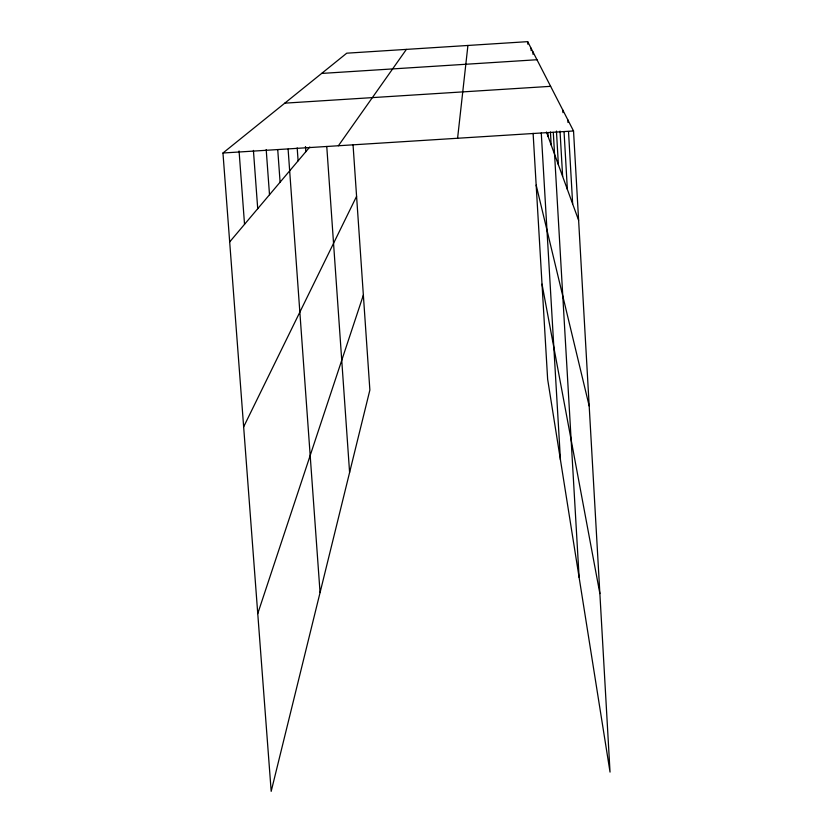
<?xml version="1.0" encoding="UTF-8"?>
<svg xmlns="http://www.w3.org/2000/svg" width="833" height="833" viewBox="0 0 833 833"><rect width="100%" height="100%" fill="white"/><g stroke="black" fill="none" stroke-linecap="round" stroke-linejoin="round"><path stroke-width="1.25" d="M457.588 138.257L467.917 45.461M257.751 613.619L363.355 295.121M243.653 426.85L356.576 196.328M338.396 145.754L406.4 49.386M229.679 241.924L309.782 147.014M353.036 144.661L369.873 390.031L271.183 791.35L222.963 153.012L346.757 53.187L527.695 41.65L573.531 130.968L610.037 772.097L547.645 379.265L533.11 133.332M321.653 73.429L536.973 59.737M284.792 103.157L550.623 86.33M222.963 153.012L573.531 130.968M546.458 132.01L578.612 220.276M536.171 185.124L589.191 406.015M542.023 284.147L599.875 593.596M253.419 150.409L257.72 208.698M239.061 150.95L244.538 224.316M288.103 149.138L320.059 592.575M277.753 149.878L280.096 182.188M266.196 149.576L269.507 194.735M305.472 146.525L305.836 151.689M297.183 147.899L298.11 160.842M326.765 146.462L349.6 472.478M541.273 132.978L560.442 459.868M532.87 51.74L533.016 54.301M531.027 48.147L531.173 50.678M527.695 41.65L527.851 44.222M567.846 119.9L567.991 122.482M568.512 131.531L572.656 203.918M562.806 110.081L562.952 112.632M564.056 131.822L567.367 189.393M560.026 131.104L562.639 176.429M556.444 131.052L558.391 164.778M553.299 132.457L579.112 577.373M550.426 131.978L551.175 144.963M547.854 132.582L548.083 136.466"/></g></svg>
